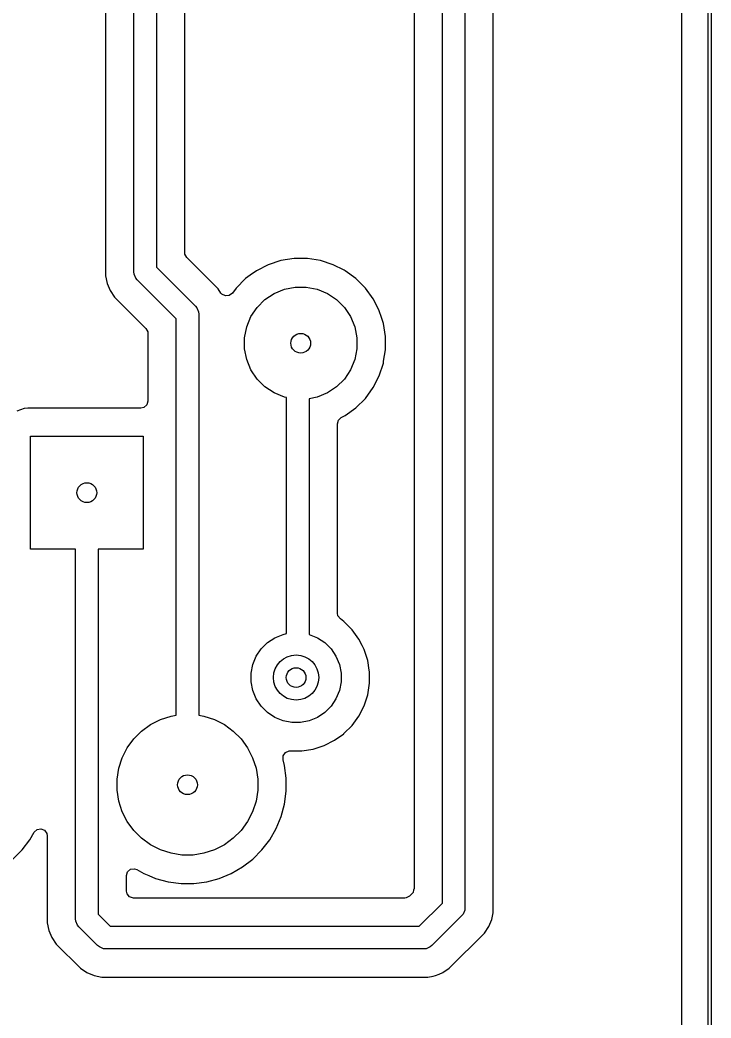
# Model space of a CAD drawing. Header units: millimetres. Extents: x 121.3 to 153.8, y -119.7 to -62.2.
# Drawn here: x 141.58 to 153.82, y -100.44 to -82.75 of the extents above; entities that cross this region are included whole.
import ezdxf

# ---------------------------------------------------------------- set-up
doc = ezdxf.new("R2010")
doc.units = ezdxf.units.MM
doc.layers.add('BLACK', color=250, linetype='CONTINUOUS')

msp = doc.modelspace()

# ---------------------------------------------------------------- linework, layer by layer
at = {"layer": 'BLACK', "linetype": 'CONTINUOUS'}
for p, q in [((153.2995, -67.212706), (153.2995, -114.707293)), ((153.775, -114.71), (153.775, -67.21)), ((153.825, -67.21), (153.825, -114.71)), ((144, -73.04), (144, -87.127158)), ((144.5005, -86.86848), (144.5005, -72.971009)), ((143.6, -87.21), (143.6, -73.122842)), ((143.0995, -73.381519), (143.0995, -87.141006)), ((149.065914, -98.401243), (149.065914, -73.918756)), ((149.465914, -73.835914), (149.465914, -98.484086)), ((149.966414, -98.553082), (149.966414, -73.76692)), ((148.565414, -81.234605), (148.565414, -98.142567)), ((144.503334, -86.894838), (144.5005, -86.86848)), ((144.536819, -86.956161), (144.503334, -86.894838)), ((145.094111, -87.513453), (144.536819, -86.956161)), ((146.205589, -87.011986), (145.980961, -87.084973)), ((146.438861, -86.97504), (146.205589, -87.011986)), ((146.438866, -86.97504), (146.438861, -86.97504)), ((146.67505, -86.97504), (146.438866, -86.97504)), ((146.675055, -86.97504), (146.67505, -86.97504)), ((146.908326, -87.011986), (146.675055, -86.97504)), ((147.132954, -87.084973), (146.908326, -87.011986)), ((143.0995, -87.141006), (143.0995, -87.278994)), ((144, -87.127158), (144.691421, -87.818579)), ((145.770524, -87.192197), (145.661508, -87.271402)), ((145.980961, -87.084973), (145.770524, -87.192197)), ((147.32369, -87.182159), (147.132954, -87.084973)), ((147.343391, -87.192197), (147.32369, -87.182159)), ((147.534468, -87.331023), (147.343391, -87.192197)), ((143.0995, -87.278996), (143.099499, -87.278996)), ((143.099499, -87.278996), (143.126418, -87.414322)), ((143.0995, -87.278994), (143.0995, -87.278996)), ((143.603843, -87.249018), (143.6, -87.21)), ((143.633706, -87.321114), (143.603843, -87.249018)), ((143.658579, -87.351421), (143.633706, -87.321114)), ((144.35, -88.042842), (143.658579, -87.351421)), ((145.579445, -87.331025), (145.412443, -87.498027)), ((145.579446, -87.331025), (145.579445, -87.331025)), ((145.579448, -87.331023), (145.579446, -87.331025)), ((145.661508, -87.271402), (145.579448, -87.331023)), ((147.701475, -87.49803), (147.534468, -87.331023)), ((143.126418, -87.414322), (143.126421, -87.414332)), ((143.126421, -87.414332), (143.179222, -87.541807)), ((143.179222, -87.541807), (143.255887, -87.656545)), ((145.094114, -87.513457), (145.094111, -87.513453)), ((145.142403, -87.585726), (145.094114, -87.513457)), ((145.412436, -87.498036), (145.345822, -87.589721)), ((145.412443, -87.498027), (145.412436, -87.498036)), ((146.085561, -87.593619), (146.266673, -87.5186)), ((146.266673, -87.5186), (146.458941, -87.480355)), ((146.458941, -87.480355), (146.654975, -87.480355)), ((146.654975, -87.480355), (146.847243, -87.5186)), ((146.847243, -87.5186), (147.028355, -87.593619)), ((147.840301, -87.689107), (147.701475, -87.49803)), ((143.255887, -87.656545), (143.255888, -87.656546)), ((143.255888, -87.656546), (143.813181, -88.213838)), ((145.159084, -87.605759), (145.142403, -87.585726)), ((145.220879, -87.638365), (145.159084, -87.605759)), ((145.290492, -87.632387), (145.220879, -87.638365)), ((145.345822, -87.589721), (145.290492, -87.632387)), ((145.783948, -87.841147), (145.922565, -87.70253)), ((145.922565, -87.70253), (146.085561, -87.593619)), ((147.028355, -87.593619), (147.191351, -87.70253)), ((147.191351, -87.70253), (147.329968, -87.841147)), ((147.88581, -87.778424), (147.840301, -87.689107)), ((144.691421, -87.818579), (144.716294, -87.848886)), ((144.716294, -87.848886), (144.746157, -87.920982)), ((145.675037, -88.004143), (145.783948, -87.841147)), ((147.329968, -87.841147), (147.438879, -88.004143)), ((147.947524, -87.899543), (147.88581, -87.778424)), ((147.947524, -87.899545), (147.947524, -87.899543)), ((147.947526, -87.899548), (147.947524, -87.899545)), ((147.986647, -88.019952), (147.947526, -87.899548)), ((144.35, -95.069996), (144.35, -88.042842)), ((144.746157, -87.920982), (144.75, -87.96)), ((144.75, -87.96), (144.75, -95.069996)), ((145.600018, -88.185255), (145.675037, -88.004143)), ((147.438879, -88.004143), (147.513898, -88.185255)), ((148.020511, -88.124171), (147.986647, -88.019952)), ((143.813181, -88.213838), (143.846666, -88.275161)), ((145.561773, -88.377523), (145.600018, -88.185255)), ((147.513898, -88.185255), (147.552143, -88.377523)), ((148.057458, -88.357442), (148.020511, -88.124171)), ((143.846666, -88.275161), (143.8495, -88.301519)), ((143.8495, -88.301519), (143.8495, -89.499801)), ((145.561773, -88.573557), (145.561773, -88.377523)), ((147.552143, -88.377523), (147.552143, -88.573557)), ((148.057458, -88.593637), (148.057458, -88.357442)), ((145.600018, -88.765825), (145.561773, -88.573557)), ((147.552143, -88.573557), (147.513898, -88.765825)), ((148.025429, -88.795858), (148.057458, -88.593637)), ((145.675037, -88.946937), (145.600018, -88.765825)), ((147.513898, -88.765825), (147.438879, -88.946937)), ((148.020511, -88.826908), (148.025429, -88.795858)), ((145.783948, -89.109933), (145.675037, -88.946937)), ((147.438879, -88.946937), (147.329968, -89.109933)), ((147.947526, -89.051532), (148.020511, -88.826908)), ((145.922565, -89.24855), (145.783948, -89.109933)), ((147.329968, -89.109933), (147.191351, -89.24855)), ((147.840301, -89.261973), (147.947526, -89.051532)), ((146.085561, -89.357461), (145.922565, -89.24855)), ((147.191351, -89.24855), (147.028355, -89.357461)), ((147.701475, -89.45305), (147.840301, -89.261973)), ((143.8495, -89.499801), (143.829815, -89.56684)), ((146.266673, -89.43248), (146.085561, -89.357461)), ((146.306958, -89.440493), (146.266673, -89.43248)), ((146.306958, -93.622557), (146.306958, -89.440493)), ((146.847243, -89.43248), (146.706958, -89.460384)), ((146.706958, -89.460384), (146.706958, -93.635421)), ((147.028355, -89.357461), (146.847243, -89.43248)), ((147.534468, -89.620057), (147.701475, -89.45305)), ((141.659812, -89.630209), (141.524967, -89.680503)), ((141.719419, -89.623802), (141.659812, -89.630209)), ((141.719425, -89.623801), (141.719419, -89.623802)), ((143.7255, -89.623801), (141.719425, -89.623801)), ((143.777011, -89.612595), (143.7255, -89.623801)), ((143.829815, -89.56684), (143.777011, -89.612595)), ((147.343391, -89.758883), (147.534468, -89.620057)), ((147.207458, -89.904131), (147.227143, -89.837092)), ((147.227143, -89.837092), (147.275164, -89.793646)), ((147.275164, -89.793646), (147.319997, -89.770803)), ((147.319997, -89.770803), (147.343391, -89.758883)), ((147.207458, -93.262665), (147.207458, -89.904131)), ((141.767296, -92.124301), (141.767296, -90.124301)), ((141.767296, -90.124301), (143.767296, -90.124301)), ((143.767296, -90.124301), (143.767296, -92.124301)), ((142.567296, -92.124301), (141.767296, -92.124301)), ((142.567296, -98.677296), (142.567296, -92.124301)), ((143.767296, -92.124301), (142.967296, -92.124301)), ((142.967296, -92.124301), (142.967296, -98.594453)), ((147.215907, -93.307653), (147.207458, -93.262665)), ((147.258573, -93.362983), (147.215907, -93.307653)), ((147.321873, -93.408973), (147.258573, -93.362983)), ((147.321878, -93.408977), (147.321873, -93.408973)), ((147.466632, -93.553731), (147.321878, -93.408977)), ((147.558595, -93.68031), (147.466632, -93.553731)), ((145.967146, -93.782537), (146.097544, -93.695408)), ((146.097544, -93.695408), (146.242433, -93.635393)), ((146.242433, -93.635393), (146.306958, -93.622557)), ((146.706958, -93.635421), (146.851778, -93.695408)), ((146.851778, -93.695408), (146.982176, -93.782537)), ((147.586948, -93.719335), (147.558595, -93.68031)), ((147.646164, -93.835552), (147.586948, -93.719335)), ((145.769124, -94.023828), (145.856253, -93.89343)), ((145.856253, -93.89343), (145.967146, -93.782537)), ((146.982176, -93.782537), (147.093069, -93.89343)), ((147.093069, -93.89343), (147.180198, -94.023828)), ((147.679879, -93.901721), (147.646164, -93.835552)), ((147.743138, -94.09641), (147.679879, -93.901721)), ((145.709109, -94.168717), (145.769124, -94.023828)), ((147.180198, -94.023828), (147.240213, -94.168717)), ((147.770737, -94.270663), (147.743138, -94.09641)), ((145.678513, -94.322531), (145.709109, -94.168717)), ((147.240213, -94.168717), (147.270809, -94.322531)), ((147.775161, -94.298593), (147.770737, -94.270663)), ((145.678513, -94.479359), (145.678513, -94.322531)), ((147.270809, -94.322531), (147.270809, -94.479359)), ((147.775161, -94.503297), (147.775161, -94.298593)), ((145.709109, -94.633173), (145.678513, -94.479359)), ((145.769124, -94.778062), (145.709109, -94.633173)), ((147.240213, -94.633173), (147.180198, -94.778062)), ((147.270809, -94.479359), (147.240213, -94.633173)), ((147.743138, -94.705479), (147.775161, -94.503297)), ((145.856253, -94.90846), (145.769124, -94.778062)), ((147.180198, -94.778062), (147.093069, -94.90846)), ((147.679881, -94.900164), (147.743138, -94.705479)), ((145.967146, -95.019353), (145.856253, -94.90846)), ((147.093069, -94.90846), (146.982176, -95.019353)), ((147.586948, -95.082555), (147.679881, -94.900164)), ((143.896877, -95.2342), (144.071646, -95.145151)), ((144.071646, -95.145151), (144.258193, -95.084538)), ((144.258193, -95.084538), (144.35, -95.069996)), ((144.75, -95.069996), (144.841807, -95.084538)), ((144.841807, -95.084538), (145.028354, -95.145151)), ((145.028354, -95.145151), (145.203123, -95.2342)), ((146.097544, -95.106482), (145.967146, -95.019353)), ((146.242433, -95.166497), (146.097544, -95.106482)), ((146.396247, -95.197093), (146.242433, -95.166497)), ((146.706889, -95.166497), (146.553075, -95.197093)), ((146.851778, -95.106482), (146.706889, -95.166497)), ((146.982176, -95.019353), (146.851778, -95.106482)), ((147.524744, -95.168172), (147.586948, -95.082555)), ((143.73819, -95.349493), (143.896877, -95.2342)), ((145.203123, -95.2342), (145.36181, -95.349493)), ((146.553075, -95.197093), (146.396247, -95.197093)), ((147.32188, -95.392911), (147.466627, -95.248164)), ((147.466627, -95.248164), (147.466629, -95.24816)), ((147.466629, -95.24816), (147.466632, -95.248158)), ((147.466632, -95.248158), (147.524744, -95.168172)), ((143.4842, -95.646877), (143.599493, -95.48819)), ((143.599493, -95.48819), (143.73819, -95.349493)), ((145.36181, -95.349493), (145.500507, -95.48819)), ((145.500507, -95.48819), (145.6158, -95.646877)), ((146.97388, -95.606165), (147.156271, -95.513232)), ((147.156271, -95.513232), (147.31707, -95.396406)), ((147.31707, -95.396406), (147.321874, -95.392916)), ((147.321874, -95.392916), (147.321876, -95.392913)), ((147.321876, -95.392913), (147.32188, -95.392911)), ((143.395151, -95.821646), (143.4842, -95.646877)), ((145.6158, -95.646877), (145.704849, -95.821646)), ((146.577013, -95.701445), (146.779195, -95.669422)), ((146.779195, -95.669422), (146.97388, -95.606165)), ((143.334538, -96.008193), (143.395151, -95.821646)), ((145.704849, -95.821646), (145.765462, -96.008193)), ((146.243607, -95.857215), (146.24527, -95.787368)), ((146.270548, -95.957762), (146.243607, -95.857215)), ((146.24527, -95.787368), (146.284433, -95.729506)), ((146.284433, -95.729506), (146.348661, -95.702002)), ((146.348661, -95.702002), (146.367437, -95.701623)), ((146.367437, -95.701623), (146.367437, -95.701445)), ((146.367437, -95.701445), (146.577012, -95.701445)), ((146.577012, -95.701445), (146.577013, -95.701445)), ((143.303853, -96.201926), (143.334538, -96.008193)), ((145.765462, -96.008193), (145.796147, -96.201926)), ((146.3005, -96.185266), (146.270548, -95.957762)), ((143.303853, -96.398074), (143.303853, -96.201926)), ((145.796147, -96.201926), (145.796147, -96.398074)), ((146.3005, -96.414734), (146.3005, -96.185266)), ((143.334538, -96.591807), (143.303853, -96.398074)), ((145.796147, -96.398074), (145.765462, -96.591807)), ((146.270548, -96.642238), (146.3005, -96.414734)), ((143.395151, -96.778354), (143.334538, -96.591807)), ((145.765462, -96.591807), (145.704849, -96.778354)), ((146.211158, -96.863887), (146.270548, -96.642238)), ((143.4842, -96.953123), (143.395151, -96.778354)), ((145.704849, -96.778354), (145.6158, -96.953123)), ((146.123344, -97.075888), (146.211158, -96.863887)), ((141.835409, -97.141592), (141.885976, -97.093377)), ((141.885976, -97.093377), (141.954583, -97.080154)), ((141.954583, -97.080154), (142.019448, -97.106122)), ((142.019448, -97.106122), (142.059976, -97.163037)), ((143.599493, -97.11181), (143.4842, -96.953123)), ((143.73819, -97.250507), (143.599493, -97.11181)), ((145.500507, -97.11181), (145.36181, -97.250507)), ((145.6158, -96.953123), (145.500507, -97.11181)), ((146.008611, -97.274612), (146.123344, -97.075888)), ((141.618919, -97.456661), (141.758611, -97.274612)), ((141.758611, -97.274612), (141.835409, -97.141592)), ((142.059976, -97.163037), (142.066796, -97.203593)), ((142.066796, -97.203593), (142.066796, -98.608302)), ((143.896877, -97.3658), (143.73819, -97.250507)), ((145.36181, -97.250507), (145.203123, -97.3658)), ((145.868919, -97.456661), (146.008611, -97.274612)), ((141.45667, -97.618911), (141.618911, -97.45667)), ((141.618911, -97.45667), (141.618914, -97.456665)), ((141.618914, -97.456665), (141.618919, -97.456661)), ((144.071646, -97.454849), (143.896877, -97.3658)), ((144.258193, -97.515462), (144.071646, -97.454849)), ((145.028354, -97.454849), (144.841807, -97.515462)), ((145.203123, -97.3658), (145.028354, -97.454849)), ((145.70667, -97.618911), (145.868911, -97.45667)), ((145.868911, -97.45667), (145.868914, -97.456665)), ((145.868914, -97.456665), (145.868919, -97.456661)), ((144.451926, -97.546147), (144.258193, -97.515462)), ((144.648074, -97.546147), (144.451926, -97.546147)), ((144.841807, -97.515462), (144.648074, -97.546147)), ((145.524612, -97.758611), (145.706661, -97.618919)), ((145.706661, -97.618919), (145.706665, -97.618914)), ((145.706665, -97.618914), (145.70667, -97.618911)), ((143.487481, -97.844227), (143.540285, -97.798472)), ((143.540285, -97.798472), (143.609443, -97.788528)), ((143.609443, -97.788528), (143.653792, -97.803877)), ((143.653792, -97.803877), (143.774112, -97.873344)), ((145.325888, -97.873344), (145.524612, -97.758611)), ((143.467796, -97.911266), (143.487481, -97.844227)), ((143.467796, -98.1855), (143.467796, -97.911266)), ((143.774112, -97.873344), (143.774117, -97.873346)), ((143.774117, -97.873346), (143.774123, -97.873349)), ((143.774123, -97.873349), (143.86548, -97.91119)), ((143.86548, -97.91119), (143.986113, -97.961158)), ((143.986113, -97.961158), (144.207762, -98.020548)), ((144.892238, -98.020548), (145.113887, -97.961158)), ((145.113887, -97.961158), (145.325888, -97.873344)), ((144.207762, -98.020548), (144.435266, -98.0505)), ((144.435266, -98.0505), (144.435273, -98.0505)), ((144.435273, -98.0505), (144.664727, -98.0505)), ((144.664727, -98.0505), (144.664734, -98.0505)), ((144.664734, -98.0505), (144.892238, -98.020548)), ((148.556769, -98.172007), (148.550246, -98.201994)), ((148.565414, -98.142567), (148.556769, -98.172007)), ((143.479002, -98.237011), (143.467796, -98.1855)), ((143.524757, -98.289815), (143.479002, -98.237011)), ((143.591796, -98.3095), (143.524757, -98.289815)), ((148.398481, -98.3095), (143.591796, -98.3095)), ((148.424839, -98.306666), (148.398481, -98.3095)), ((148.486162, -98.273181), (148.424839, -98.306666)), ((148.529095, -98.230248), (148.486162, -98.273181)), ((148.545729, -98.209606), (148.529095, -98.230248)), ((148.546491, -98.207009), (148.545729, -98.209606)), ((148.550246, -98.201994), (148.546491, -98.207009)), ((148.657158, -98.81), (149.065914, -98.401243)), ((149.462071, -98.523104), (149.432208, -98.5952)), ((149.465914, -98.484086), (149.462071, -98.523104)), ((142.066796, -98.608302), (142.066796, -98.74629)), ((142.571139, -98.716314), (142.567296, -98.677296)), ((142.967296, -98.594453), (143.182843, -98.81)), ((149.407336, -98.625507), (148.881421, -99.151421)), ((149.432208, -98.5952), (149.407336, -98.625507)), ((149.886689, -98.815897), (149.939494, -98.688414)), ((149.939494, -98.688414), (149.962695, -98.571776)), ((149.962695, -98.571776), (149.966414, -98.553082)), ((142.066796, -98.746292), (142.066795, -98.746292)), ((142.066795, -98.746292), (142.093714, -98.881618)), ((142.066796, -98.74629), (142.066796, -98.746292)), ((142.093714, -98.881618), (142.093717, -98.881628)), ((142.093717, -98.881628), (142.146518, -99.009103)), ((142.601002, -98.78841), (142.571139, -98.716314)), ((142.625875, -98.818717), (142.601002, -98.78841)), ((142.958579, -99.151422), (142.625875, -98.818717)), ((143.182843, -98.81), (148.657158, -98.81)), ((149.810028, -98.930629), (149.886689, -98.815897)), ((142.146518, -99.009103), (142.223183, -99.123841)), ((149.186543, -99.554114), (149.810028, -98.930629)), ((142.223183, -99.123841), (142.653454, -99.554112)), ((142.988886, -99.176294), (142.958579, -99.151422)), ((143.060982, -99.206157), (142.988886, -99.176294)), ((143.1, -99.21), (143.060982, -99.206157)), ((148.74, -99.21), (143.1, -99.21)), ((148.779018, -99.206157), (148.74, -99.21)), ((148.851114, -99.176294), (148.779018, -99.206157)), ((148.881421, -99.151421), (148.851114, -99.176294)), ((142.653454, -99.554112), (142.768192, -99.630777)), ((149.071811, -99.630775), (149.186543, -99.554114)), ((142.768192, -99.630777), (142.895667, -99.683578)), ((142.895667, -99.683578), (142.895672, -99.68358)), ((142.895672, -99.68358), (142.895676, -99.68358)), ((142.895676, -99.68358), (142.895677, -99.683581)), ((142.895677, -99.683581), (143.031004, -99.7105)), ((143.031004, -99.7105), (143.031007, -99.7105)), ((143.031007, -99.7105), (148.808996, -99.7105)), ((148.808996, -99.7105), (148.90004, -99.692389)), ((148.90004, -99.692389), (148.944328, -99.68358)), ((148.944328, -99.68358), (149.008069, -99.657177)), ((149.008069, -99.657177), (149.071807, -99.630777)), ((149.071807, -99.630777), (149.071808, -99.630776)), ((149.071808, -99.630776), (149.071811, -99.630775))]:
    msp.add_line(p, q, dxfattribs=at)
at = {"layer": 'BLACK'}
for centre, radius in [((146.556958, -88.47554), 0.175), ((146.556958, -88.47554), 0.175), ((142.767296, -91.124301), 0.175), ((142.767296, -91.124301), 0.175), ((146.474661, -94.400945), 0.4), ((144.55, -96.3), 0.175), ((144.55, -96.3), 0.175)]:
    msp.add_circle(centre, radius, dxfattribs=at)
at = {"layer": 'WHITE'}
for centre in [(146.556958, -88.47554), (142.767296, -91.124301), (146.474661, -94.400945), (144.55, -96.3)]:
    msp.add_circle(centre, 0.175, dxfattribs=at)

doc.saveas('drawing.dxf')
